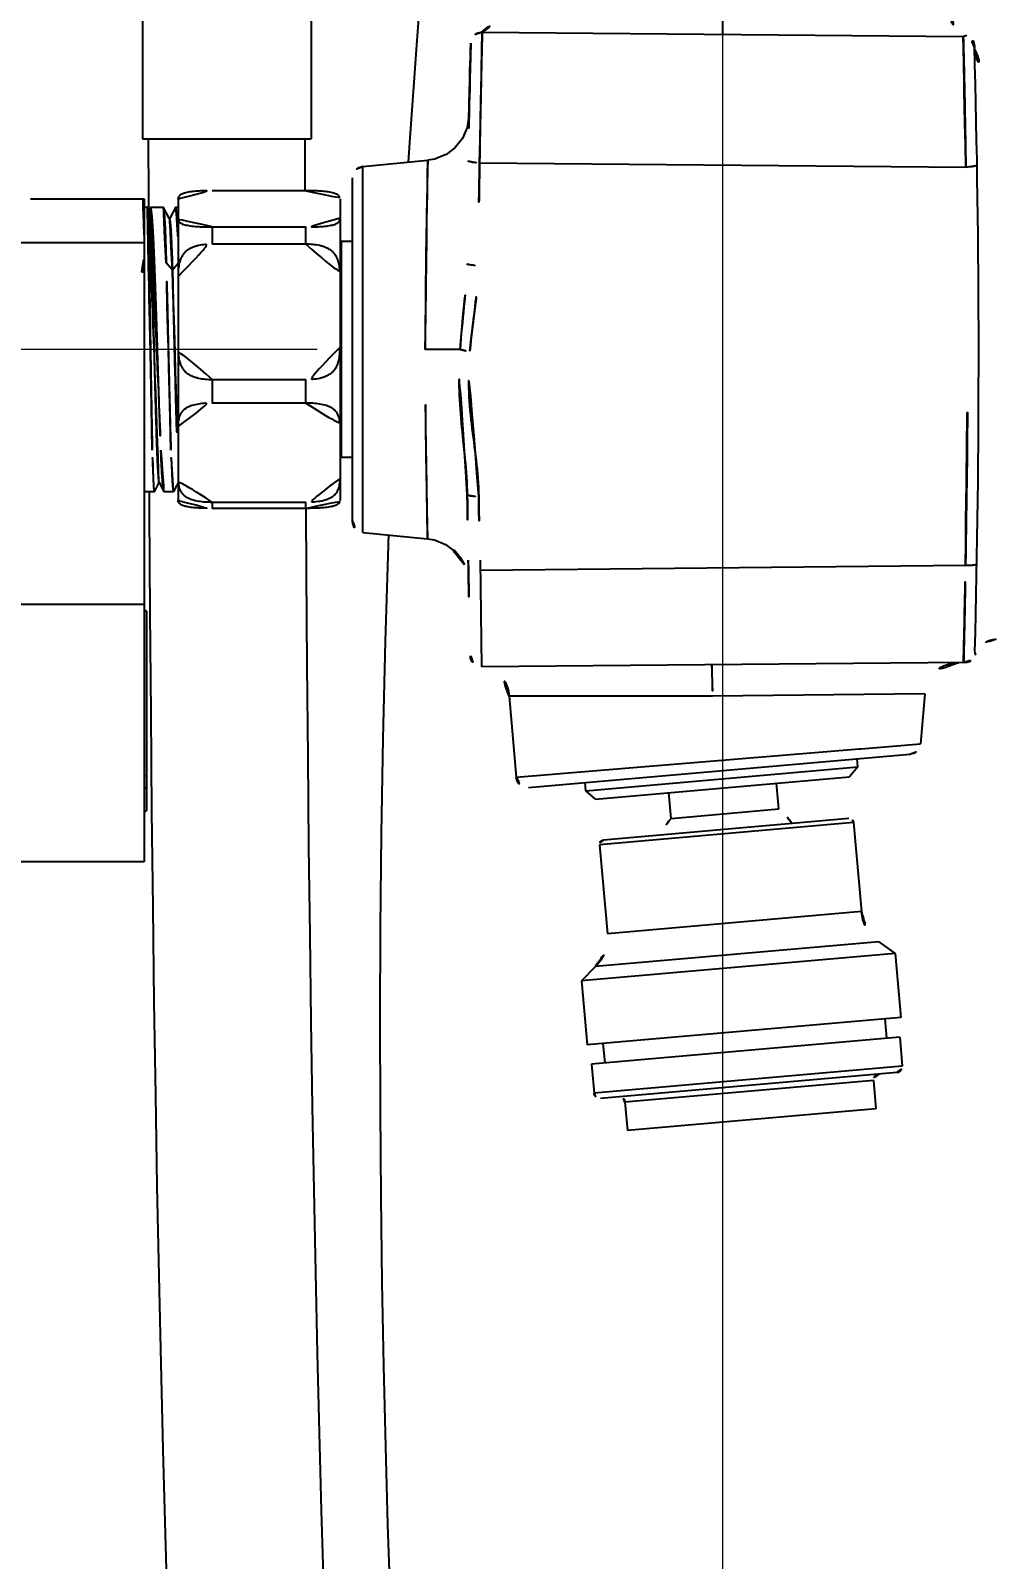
# Model space of a CAD drawing. Extents: x 16296660632 to 16296678915, y -37409619871 to -37409615350.
# Drawn here: x 16296676856.5 to 16296676940.5, y -37409618140.6 to -37409618006.2 of the extents above; entities that cross this region are included whole.
import ezdxf

# ---------------------------------------------------------------- set-up
doc = ezdxf.new("R2010")
doc.units = 0
doc.header["$LTSCALE"] = 10
doc.header["$MEASUREMENT"] = 0
doc.header["$PDMODE"] = 3
doc.header["$PDSIZE"] = -10
doc.layers.get('0').update_dxf_attribs({"linetype": 'CONTINUOUS'})
doc.layers.get('DEFPOINTS').update_dxf_attribs({"linetype": 'CONTINUOUS'})
doc.styles.add('Daelim Dimension', font='')
doc.styles.get('Daelim Dimension').set_extended_font_data('나눔고딕')
doc.dimstyles.new('DEFAULT', dxfattribs={"dimscale": 2, "dimtxt": 2, "dimasz": 2, "dimexe": 0, "dimexo": 2, "dimgap": 1, "dimtad": 1, "dimdec": 1, "dimzin": 9, "dimdsep": 46, "dimtxsty": 'Daelim Dimension', "dimcen": 0.5, "dimclrd": 252, "dimclre": 252, "dimclrt": 3, "dimadec": 1, "dimazin": 0, "dimtfac": 1, "dimtdec": 1, "dimtix": 1, "dimtmove": 0, "dimatfit": 3, "dimfxl": 1, "dimtolj": 1, "dimtzin": 1, "dimlwd": 9, "dimlwe": 9, "dimarcsym": 0})

# ---------------------------------------------------------------- blocks, each defined once
blk = doc.blocks.new('*D2')
at = {"color": 5, "lineweight": 9, "ltscale": 0.5, "transparency": 16777216}
for p, q in [((16296676833.90573, -37409617163.25082), (16296676764.92757, -37409617163.25082)), ((16296676766.92757, -37409618026.25082), (16296676766.92757, -37409617171.25082)), ((16296676881.67395, -37409618034.25082), (16296676764.92757, -37409618034.25082))]:
    blk.add_line(p, q, dxfattribs=at)
at = {"color": 5, "ltscale": 0.5, "transparency": 16777216}
for points in [[(16296676765.59424, -37409617171.25082), (16296676768.26091, -37409617171.25082), (16296676766.92757, -37409617163.25082)], [(16296676765.59424, -37409618026.25082), (16296676768.26091, -37409618026.25082), (16296676766.92757, -37409618034.25082)]]:
    blk.add_solid(points, dxfattribs=at)
at = {"layer": 'DEFPOINTS', "color": 0, "ltscale": 0.5, "transparency": 16777216}
for p in [(16296676766.92757, -37409617163.25082), (16296676837.90573, -37409617163.25082), (16296676885.67395, -37409618034.25082)]:
    blk.add_point(p, dxfattribs=at)
at = {"color": 7, "ltscale": 0.5, "transparency": 16777216, "insert": (16296676754.0406, -37409617598.75082), "char_height": 20, "attachment_point": 5, "rotation": 90, "style": 'Daelim Dimension'}
blk.add_mtext('\\A1;871', dxfattribs=at)
blk = doc.blocks.new('*D5')
at = {"color": 5, "lineweight": 9, "ltscale": 0.5, "transparency": 16777216}
for p, q in [((16296676917.2698, -37409617935.450821), (16296676917.2698, -37409618286.602623)), ((16296676832.869801, -37409618097.254044), (16296676832.869801, -37409618286.602623)), ((16296676840.869801, -37409618284.602623), (16296676909.2698, -37409618284.602623))]:
    blk.add_line(p, q, dxfattribs=at)
at = {"color": 5, "ltscale": 0.5, "transparency": 16777216}
for points in [[(16296676840.869801, -37409618283.269287), (16296676840.869801, -37409618285.935959), (16296676832.869801, -37409618284.602623)], [(16296676909.2698, -37409618283.269287), (16296676909.2698, -37409618285.935959), (16296676917.2698, -37409618284.602623)]]:
    blk.add_solid(points, dxfattribs=at)
at = {"layer": 'DEFPOINTS', "color": 0, "ltscale": 0.5, "transparency": 16777216}
for p in [(16296676917.2698, -37409617931.450821), (16296676832.869801, -37409618093.254044), (16296676917.2698, -37409618284.602623)]:
    blk.add_point(p, dxfattribs=at)
at = {"color": 7, "ltscale": 0.5, "transparency": 16777216, "insert": (16296676875.069799, -37409618271.715637), "char_height": 20, "attachment_point": 5, "style": 'Daelim Dimension'}
blk.add_mtext('\\A1;85', dxfattribs=at)
blk = doc.blocks.new('*D9')
at = {"color": 5, "lineweight": 9, "ltscale": 0.5, "transparency": 16777216}
for p, q in [((16296676832.869801, -37409618034.745796), (16296676832.869801, -37409616769.545937)), ((16296677417.2698, -37409616998.900833), (16296677417.2698, -37409616769.545937)), ((16296677409.2698, -37409616771.545937), (16296676840.869801, -37409616771.545937))]:
    blk.add_line(p, q, dxfattribs=at)
at = {"color": 5, "ltscale": 0.5, "transparency": 16777216}
for points in [[(16296676840.869801, -37409616770.212608), (16296676840.869801, -37409616772.87928), (16296676832.869801, -37409616771.545937)], [(16296677409.2698, -37409616770.212608), (16296677409.2698, -37409616772.87928), (16296677417.2698, -37409616771.545937)]]:
    blk.add_solid(points, dxfattribs=at)
at = {"layer": 'DEFPOINTS', "color": 0, "ltscale": 0.5, "transparency": 16777216}
for p in [(16296676832.869801, -37409616771.545937), (16296677417.2698, -37409617002.900833), (16296676832.869801, -37409618038.745796)]:
    blk.add_point(p, dxfattribs=at)
at = {"color": 7, "ltscale": 0.5, "transparency": 16777216, "insert": (16296677125.069799, -37409616758.658974), "char_height": 20, "attachment_point": 5, "style": 'Daelim Dimension'}
blk.add_mtext('\\A1;584', dxfattribs=at)

msp = doc.modelspace()

# ---------------------------------------------------------------- linework, layer by layer
at = {"ltscale": 0.5}
for p, q in [((16296676866.322769, -37409618001.450821), (16296676866.322769, -37409618015.741676)), ((16296676881.12277, -37409618001.450821), (16296676881.12277, -37409618015.741676)), ((16296676917.278509, -37409618004.554466), (16296676917.273569, -37409618006.554466)), ((16296676896.15667, -37409618006.370216), (16296676938.41046, -37409618006.73896)), ((16296676866.322901, -37409618015.741676), (16296676881.122641, -37409618015.741676)), ((16296676880.61825, -37409618020.295776), (16296676880.616671, -37409618015.741676)), ((16296676894.42535, -37409618015.695572), (16296676893.780729, -37409618016.509438)), ((16296676892.95212, -37409618017.127907), (16296676891.989981, -37409618017.513947)), ((16296676893.78229, -37409618016.50795), (16296676892.950871, -37409618017.128593)), ((16296676885.67395, -37409618018.1707), (16296676891.37561, -37409618017.621696)), ((16296676885.67395, -37409618050.330948), (16296676885.67395, -37409618018.1707)), ((16296676891.99058, -37409618017.513847), (16296676891.377331, -37409618017.621582)), ((16296676891.78203, -37409618017.550491), (16296676891.37734, -37409618017.621536)), ((16296676895.92634, -37409618017.845879), (16296676938.63801, -37409618018.21862)), ((16296676884.7698, -37409618049.334869), (16296676884.7698, -37409618019.166779)), ((16296676856.49436, -37409618021.000816), (16296676866.3514, -37409618021.000816)), ((16296676866.35504, -37409618021.004547), (16296676866.35125, -37409618021.000816)), ((16296676866.469801, -37409618021.225197), (16296676866.354891, -37409618021.004547)), ((16296676866.35504, -37409618021.000816), (16296676866.469801, -37409618021.000816)), ((16296676866.46973, -37409618021.171242), (16296676866.4417, -37409618021.171242)), ((16296676866.469801, -37409618021.000816), (16296676866.469801, -37409618079.249634)), ((16296676869.44137, -37409618021.052231), (16296676869.443439, -37409618020.997658)), ((16296676869.44137, -37409618021.052231), (16296676869.44137, -37409618047.450478)), ((16296676880.6698, -37409618020.295708), (16296676872.44137, -37409618020.295708)), ((16296676883.66773, -37409618020.997612), (16296676883.6698, -37409618021.052231)), ((16296676883.6698, -37409618021.052231), (16296676883.6698, -37409618047.450478)), ((16296676866.469801, -37409618021.750816), (16296676866.832069, -37409618021.750816)), ((16296676866.745819, -37409618021.754753), (16296676866.741711, -37409618021.750816)), ((16296676866.88308, -37409618022.018723), (16296676866.7456, -37409618021.754753)), ((16296676866.98151, -37409618021.777733), (16296676866.86945, -37409618021.992538)), ((16296676866.981501, -37409618021.777733), (16296676867.009501, -37409618021.750816)), ((16296676867.00938, -37409618021.750816), (16296676868.144621, -37409618021.750816)), ((16296676868.155939, -37409618021.761383), (16296676868.14472, -37409618021.750816)), ((16296676868.68527, -37409618022.777039), (16296676868.156031, -37409618021.761383)), ((16296676869.213169, -37409618021.764107), (16296676868.68527, -37409618022.777039)), ((16296676869.213421, -37409618021.764107), (16296676869.22743, -37409618021.750816)), ((16296676869.227501, -37409618021.750816), (16296676869.44137, -37409618021.750816)), ((16296676868.699039, -37409618022.803459), (16296676868.68527, -37409618022.777039)), ((16296676872.44137, -37409618023.478241), (16296676880.6698, -37409618023.478241)), ((16296676872.44137, -37409618023.478241), (16296676872.44137, -37409618024.999268)), ((16296676880.6698, -37409618024.999268), (16296676880.6698, -37409618023.478241)), ((16296676866.469629, -37409618024.88166), (16296676855.01215, -37409618024.88166)), ((16296676880.6698, -37409618024.999268), (16296676872.44137, -37409618024.999268)), ((16296676883.6698, -37409618024.917488), (16296676883.7698, -37409618024.750816)), ((16296676884.7698, -37409618024.750816), (16296676883.7698, -37409618024.750816)), ((16296676883.7698, -37409618024.750816), (16296676883.7698, -37409618043.750816)), ((16296676868.94994, -37409618027.275414), (16296676868.402069, -37409618026.634247)), ((16296676869.44137, -37409618026.699837), (16296676868.949511, -37409618027.27549)), ((16296676866.469801, -37409618027.463387), (16296676866.273861, -37409618027.463387)), ((16296676894.207541, -37409618034.249481), (16296676891.153351, -37409618034.247757)), ((16296676872.44137, -37409618036.876617), (16296676880.6698, -37409618036.876617)), ((16296676872.44137, -37409618036.876617), (16296676872.44137, -37409618038.954376)), ((16296676880.6698, -37409618038.954376), (16296676880.6698, -37409618036.876617)), ((16296676880.6698, -37409618038.954376), (16296676872.44137, -37409618038.954376)), ((16296676883.6698, -37409618043.58416), (16296676883.7698, -37409618043.750816)), ((16296676884.7698, -37409618043.750816), (16296676883.7698, -37409618043.750816)), ((16296676867.3521, -37409618046.750816), (16296676866.469801, -37409618046.750816)), ((16296676867.35972, -37409618046.74321), (16296676867.351839, -37409618046.750816)), ((16296676867.359501, -37409618046.74321), (16296676867.777969, -37409618045.940102)), ((16296676867.764139, -37409618045.913597), (16296676867.777969, -37409618045.940102)), ((16296676867.777969, -37409618045.940102), (16296676868.19096, -37409618046.731987)), ((16296676868.1908, -37409618046.731987), (16296676868.21018, -37409618046.750816)), ((16296676869.043119, -37409618046.750816), (16296676868.20998, -37409618046.750816)), ((16296676869.05735, -37409618046.737549), (16296676869.043289, -37409618046.750816)), ((16296676869.057369, -37409618046.737549), (16296676869.359421, -37409618046.157997)), ((16296676869.359421, -37409618046.157997), (16296676869.44137, -37409618046.000763)), ((16296676869.44137, -37409618047.449417), (16296676869.443609, -37409618047.5047)), ((16296676872.44137, -37409618047.6492), (16296676880.6698, -37409618047.6492)), ((16296676872.44137, -37409618047.6492), (16296676872.44137, -37409618048.20594)), ((16296676880.6698, -37409618048.20594), (16296676872.44137, -37409618048.20594)), ((16296676880.6698, -37409618048.20594), (16296676880.6698, -37409618047.6492)), ((16296676883.6698, -37409618047.449409), (16296676883.667561, -37409618047.504738)), ((16296676885.67395, -37409618050.330948), (16296676891.351151, -37409618050.877602)), ((16296676887.936951, -37409618051.27739), (16296676887.966221, -37409618050.551666)), ((16296676887.92733, -37409618051.575996), (16296676887.936951, -37409618051.27739)), ((16296676893.75914, -37409618051.992973), (16296676894.40213, -37409618052.806396)), ((16296676896.12417, -37409618062.131706), (16296676896.0109, -37409618052.748833)), ((16296676938.612539, -37409618053.239441), (16296676896.02182, -37409618053.652939)), ((16296676843.06897, -37409618056.630753), (16296676866.469801, -37409618056.630753)), ((16296676866.6698, -37409618057.249924), (16296676866.469801, -37409618057.049919)), ((16296676866.6698, -37409618057.249931), (16296676866.6698, -37409618074.749908)), ((16296676938.56547, -37409618061.761337), (16296676896.12417, -37409618062.131706)), ((16296676916.387501, -37409618064.694031), (16296676898.52795, -37409618064.694069)), ((16296676898.52795, -37409618064.694069), (16296676899.152439, -37409618071.832069)), ((16296676898.52795, -37409618064.694069), (16296676899.152439, -37409618071.832069)), ((16296676935.02821, -37409618064.504768), (16296676916.387501, -37409618064.694031)), ((16296676935.02821, -37409618064.504768), (16296676934.64356, -37409618068.901314)), ((16296676935.02821, -37409618064.504768), (16296676934.64356, -37409618068.901314)), ((16296676899.152439, -37409618071.832069), (16296676929.27916, -37409618069.344597)), ((16296676929.27916, -37409618069.344597), (16296676929.45973, -37409618069.329689)), ((16296676929.45973, -37409618069.329689), (16296676934.64356, -37409618068.901314)), ((16296676900.23579, -37409618072.741096), (16296676933.73452, -37409618069.810349)), ((16296676905.25169, -37409618073.018509), (16296676929.16037, -37409618070.926773)), ((16296676929.16037, -37409618070.926773), (16296676928.43314, -37409618071.793449)), ((16296676929.16037, -37409618070.926773), (16296676929.098181, -37409618070.215973)), ((16296676866.6698, -37409618071.634003), (16296676866.469801, -37409618071.775932)), ((16296676905.25169, -37409618073.018509), (16296676905.18951, -37409618072.307709)), ((16296676906.11838, -37409618073.745743), (16296676928.43314, -37409618071.793449)), ((16296676922.205549, -37409618074.617218), (16296676922.007681, -37409618072.355614)), ((16296676866.469801, -37409618072.836594), (16296676866.6698, -37409618072.694656)), ((16296676906.11838, -37409618073.745743), (16296676905.25169, -37409618073.018509)), ((16296676912.741699, -37409618075.445198), (16296676912.543831, -37409618073.183594)), ((16296676866.6698, -37409618074.749924), (16296676866.469801, -37409618074.949921)), ((16296676912.741699, -37409618075.445198), (16296676922.205549, -37409618074.617218)), ((16296676928.78405, -37409618075.804398), (16296676906.46929, -37409618077.756691)), ((16296676928.37665, -37409618075.462547), (16296676906.81114, -37409618077.349289)), ((16296676928.78405, -37409618075.804398), (16296676929.468639, -37409618083.629303)), ((16296676906.46929, -37409618077.756691), (16296676907.153879, -37409618085.581589)), ((16296676866.469801, -37409618079.249924), (16296676843.06743, -37409618079.249924)), ((16296676929.468639, -37409618083.629303), (16296676907.153879, -37409618085.581589)), ((16296676930.9835, -37409618086.28083), (16296676906.122459, -37409618088.455887)), ((16296676930.9835, -37409618086.28083), (16296676932.431259, -37409618087.31427)), ((16296676932.431259, -37409618087.31427), (16296676904.87616, -37409618089.725029)), ((16296676906.122459, -37409618088.455887), (16296676904.87616, -37409618089.725029)), ((16296676932.431259, -37409618087.31427), (16296676932.922819, -37409618092.932808)), ((16296676904.87616, -37409618089.725029), (16296676905.36771, -37409618095.343567)), ((16296676932.922819, -37409618092.932808), (16296676905.36771, -37409618095.343567)), ((16296676931.52519, -37409618093.055077), (16296676931.67487, -37409618094.765907)), ((16296676932.82902, -37409618094.664932), (16296676905.76086, -37409618097.033089)), ((16296676906.765341, -37409618095.221291), (16296676906.91501, -37409618096.932114)), ((16296676932.82902, -37409618094.664932), (16296676933.05262, -37409618097.220642)), ((16296676905.76086, -37409618097.033089), (16296676905.984461, -37409618099.588799)), ((16296676933.05262, -37409618097.220642), (16296676905.984461, -37409618099.588799)), ((16296676932.5825, -37409618097.780907), (16296676906.544729, -37409618100.058922)), ((16296676930.517019, -37409618098.480759), (16296676908.70035, -37409618100.389473)), ((16296676930.517019, -37409618098.480759), (16296676930.73341, -37409618100.954147)), ((16296676908.70035, -37409618100.389473), (16296676908.91675, -37409618102.862862)), ((16296676930.73341, -37409618100.954147), (16296676908.91675, -37409618102.862862))]:
    msp.add_line(p, q, dxfattribs=at)
for points in [[(16296676889.685711, -37409618017.784416), (16296676889.79775, -37409618016.052032), (16296676890.436489, -37409618007.103844), (16296676891.131651, -37409617998.10508), (16296676891.87742, -37409617989.043694), (16296676892.368191, -37409617983.373993)], [(16296676894.993031, -37409618013.724533), (16296676894.838181, -37409618014.745323), (16296676894.42535, -37409618015.695572)], [(16296676866.828859, -37409618015.741676), (16296676866.830879, -37409618020.958389), (16296676866.83206, -37409618021.750282)], [(16296676894.608601, -37409618015.273773), (16296676894.423861, -37409618015.698036), (16296676894.069019, -37409618016.145721)], [(16296676866.90502, -37409618046.752838), (16296676866.912901, -37409618048.501198), (16296676866.967421, -37409618057.409813), (16296676867.03582, -37409618066.179779), (16296676867.118271, -37409618074.806702), (16296676867.214939, -37409618083.284599), (16296676867.32588, -37409618091.602257), (16296676867.451281, -37409618099.761208), (16296676867.591551, -37409618107.769722), (16296676867.747049, -37409618115.631104), (16296676867.91818, -37409618123.344292), (16296676868.105249, -37409618130.904488), (16296676868.30854, -37409618138.303741), (16296676868.528231, -37409618145.531487)], [(16296676882.24139, -37409618142.94828), (16296676882.04328, -37409618136.25576), (16296676881.859091, -37409618129.418922), (16296676881.68866, -37409618122.446114), (16296676881.531771, -37409618115.343613), (16296676881.388161, -37409618108.115242), (16296676881.25754, -37409618100.761971), (16296676881.13958, -37409618093.281487), (16296676881.033979, -37409618085.667824), (16296676880.94051, -37409618077.915009), (16296676880.85914, -37409618070.032494), (16296676880.78977, -37409618062.026237), (16296676880.732269, -37409618053.900513), (16296676880.700649, -37409618048.205757)], [(16296676891.352489, -37409618050.87767), (16296676891.96652, -37409618050.985611), (16296676892.928671, -37409618051.372124), (16296676893.75914, -37409618051.992973)], [(16296676888.09207, -37409618144.116142), (16296676887.879391, -37409618137.484337), (16296676887.68708, -37409618130.623802), (16296676887.519569, -37409618123.538948), (16296676887.381531, -37409618116.236763), (16296676887.277809, -37409618108.725578), (16296676887.213369, -37409618101.01506), (16296676887.1933, -37409618093.116219), (16296676887.222731, -37409618085.041397), (16296676887.30681, -37409618076.804451), (16296676887.4506, -37409618068.420349), (16296676887.65909, -37409618059.90432), (16296676887.93214, -37409618051.426689)]]:
    msp.add_lwpolyline(points, dxfattribs=at)
for centre, radius, start, end in [((16296676895.2698, -37409618004.554466), 2, 293.31149315, 0), ((16296676939.26976, -37409618004.746384), 1.999996, 180, 253.11521065), ((16296676896.147949, -37409618007.370178), 1, 89.50002377, 178.42350406), ((16296677894.7698, -37409618034.854622), 1000, 178.423504064, 179.533575221), ((16296676938.40173, -37409618007.738922), 1, 1.55550651, 89.50002377), ((16296676938.39842, -37409618007.617058), 1.000002, 1.56294095, 73.11531522), ((16296675939.7698, -37409618034.854622), 1000, 358.514022287, 1.562503982), ((16296676941.404881, -37409618007.814636), 2, 181.54632419, 266.99629342), ((16296676885.7698, -37409618019.1661), 1, 95.50000617, 180), ((16296677894.78994, -37409618035.002617), 999.010929, 179.015967856, 179.533575221), ((16296675939.70126, -37409618035.002373), 999.077742, 358.953885517, 0.962610198), ((16296676878.97121, -37409618022.913887), 4.698593, 359.93443021, 2.34236881), ((16296676883.135481, -37409618047.460373), 0.533938, 349.9211618, 355.31309133), ((16296676883.03529, -37409618047.451927), 0.634474, 355.29335222, 358.80129572), ((16296676882.94276, -37409618047.449463), 0.727034, 358.75888489, 0.00349706), ((16296677894.7698, -37409618034.854622), 1000, 180.697243158, 181.025566712), ((16296677894.80312, -37409618035.001839), 999.024116, 180.697243158, 181.017697634), ((16296676885.7698, -37409618049.335548), 1, 180, 264.49999383), ((16296676890.96911, -37409618054.859306), 4, 25.11948251, 84.49999383), ((16296677894.7698, -37409618034.854622), 1000, 181.025566712, 181.507404135), ((16296676941.410469, -37409618061.686707), 2, 93.00370658, 162.03425416), ((16296676896.11545, -37409618061.131752), 1, 181.50740414, 270.49997623), ((16296676938.4338, -37409618060.762444), 1, 270.49997623, 358.5135853), ((16296676938.55674, -37409618060.761383), 1.000003, 270.50052262, 342.03466998), ((16296676895.53937, -37409618064.955544), 3, 5.00013973, 71.14070412), ((16296676938.01675, -37409618064.766243), 2.999994, 90.49921128, 174.99986027), ((16296676933.647329, -37409618068.814163), 1, 275.00210886, 355.00029574), ((16296676900.14867, -37409618071.744911), 1, 185.00013973, 274.99793382), ((16296676917.4391, -37409618080.194069), 7.336232, 35.83425194, 49.47993689), ((16296676917.4391, -37409618080.194069), 7.336232, 35.83425194, 49.47993689), ((16296676918.40414, -37409618080.109627), 7.336232, 140.51991809, 154.16576584), ((16296676918.40414, -37409618080.109627), 7.336232, 140.51991809, 154.16576584), ((16296676928.40942, -37409618075.837173), 0.376057, 5.00013973, 95.00004038), ((16296676906.84391, -37409618077.723923), 0.376057, 95.00004038, 185.00013973), ((16296676933.103201, -37409618083.311317), 3.648443, 185.00013973, 234.47991711), ((16296676903.51932, -37409618085.899567), 3.648443, 315.51998883, 5.00013973), ((16296676931.032221, -37409618098.435677), 0.517165, 95.00004038, 185.00013973), ((16296676932.53742, -37409618097.265717), 0.517165, 275.00004038, 5.00013973), ((16296676906.499649, -37409618099.543716), 0.517165, 185.00013973, 275.00004038), ((16296676908.18516, -37409618100.434547), 0.517165, 5.00013973, 95.00004038)]:
    msp.add_arc(centre, radius, start, end, dxfattribs=at)
for points, knots in [([(16296676895.92634, -37409618017.845879), (16296676895.938129, -37409618017.131599), (16296676895.96258, -37409618015.713287), (16296676896.00156, -37409618013.633583), (16296676896.03524, -37409618011.963081), (16296676896.06164, -37409618010.713318), (16296676896.079981, -37409618009.866783), (16296676896.09705, -37409618009.095207), (16296676896.11252, -37409618008.407547), (16296676896.12604, -37409618007.811653), (16296676896.13595, -37409618007.375687), (16296676896.14266, -37409618007.077873), (16296676896.146749, -37409618006.89431), (16296676896.150169, -37409618006.73806), (16296676896.152861, -37409618006.609642), (16296676896.154739, -37409618006.520081), (16296676896.155689, -37409618006.462791), (16296676896.156481, -37409618006.430183), (16296676896.156231, -37409618006.405602), (16296676896.15782, -37409618006.386124), (16296676896.15568, -37409618006.378738), (16296676896.15667, -37409618006.370216)], [0, 0, 0, 0, 0.1867753423, 0.3708771314, 0.5438376003, 0.623622232, 0.6977030949, 0.7652174541, 0.8254001072, 0.8775414592, 0.9210568088, 0.9394110677, 0.9554271285, 0.9690616939, 0.9802714691, 0.9890181601, 0.9924618201, 0.9952834772, 0.997481478, 0.9990541827, 1, 1, 1, 1]), ([(16296676938.63801, -37409618018.21862), (16296676938.627939, -37409618017.504303), (16296676938.60656, -37409618016.085823), (16296676938.57114, -37409618014.005768), (16296676938.539511, -37409618012.334831), (16296676938.51409, -37409618011.084618), (16296676938.49612, -37409618010.237679), (16296676938.47909, -37409618009.465691), (16296676938.463329, -37409618008.777603), (16296676938.449181, -37409618008.181328), (16296676938.43845, -37409618007.745087), (16296676938.430889, -37409618007.447067), (16296676938.426121, -37409618007.263382), (16296676938.421961, -37409618007.107033), (16296676938.41839, -37409618006.978523), (16296676938.41589, -37409618006.888908), (16296676938.41403, -37409618006.831581), (16296676938.413219, -37409618006.798958), (16296676938.41177, -37409618006.774361), (16296676938.41239, -37409618006.754883), (16296676938.409889, -37409618006.747482), (16296676938.41046, -37409618006.73896)], [0, 0, 0, 0, 0.1867156832, 0.3707769491, 0.5437240746, 0.6235124561, 0.6976027889, 0.7651309132, 0.8253298503, 0.8774881772, 0.9210195692, 0.9393810586, 0.9554036757, 0.9690440975, 0.9802590031, 0.9890100715, 0.9924556521, 0.9952790666, 0.9974786731, 0.9990528438, 1, 1, 1, 1]), ([(16296676938.41046, -37409618006.73896), (16296676938.45071, -37409618006.739311), (16296676938.52178, -37409618006.730072), (16296676938.608789, -37409618006.702072), (16296676938.658751, -37409618006.674889), (16296676938.68368, -37409618006.664581), (16296676938.68886, -37409618006.660156)], [0, 0, 0, 0, 0.4130848523, 0.7283627549, 0.9300563714, 1, 1, 1, 1]), ([(16296676891.153351, -37409618034.250816), (16296676891.15415, -37409618033.170578), (16296676891.161011, -37409618031.051407), (16296676891.1859, -37409618027.974457), (16296676891.221861, -37409618025.137657), (16296676891.258209, -37409618022.974258), (16296676891.288139, -37409618021.444206), (16296676891.308649, -37409618020.474182), (16296676891.327539, -37409618019.636513), (16296676891.344009, -37409618018.940117), (16296676891.35619, -37409618018.44976), (16296676891.364019, -37409618018.135017), (16296676891.36894, -37409618017.952881), (16296676891.371639, -37409618017.8209), (16296676891.376301, -37409618017.703056), (16296676891.37425, -37409618017.674026), (16296676891.3787, -37409618017.615028), (16296676891.37734, -37409618017.621567)], [0, 0, 0, 0, 0.1948588634, 0.3822629993, 0.5550501036, 0.7066086555, 0.7725636561, 0.8310962002, 0.8816324122, 0.9236784194, 0.956820082, 0.9699468224, 0.9807280865, 0.9891424169, 0.9951705419, 0.9987933224, 1, 1, 1, 1]), ([(16296676894.91728, -37409618017.680893), (16296676894.917089, -37409618017.692543), (16296676894.94383, -37409618017.72036), (16296676895.04175, -37409618017.759048), (16296676895.24765, -37409618017.801224), (16296676895.558399, -37409618017.833397), (16296676895.79756, -37409618017.843872), (16296676895.92634, -37409618017.845863)], [0, 0, 0, 0, 0.0335928938, 0.0952102808, 0.3114867903, 0.6286115794, 1, 1, 1, 1]), ([(16296676938.63801, -37409618018.218613), (16296676938.764919, -37409618018.216347), (16296676939.00009, -37409618018.205582), (16296676939.305361, -37409618018.173302), (16296676939.506981, -37409618018.131447), (16296676939.60289, -37409618018.092987), (16296676939.628851, -37409618018.065498), (16296676939.62866, -37409618018.054008)], [0, 0, 0, 0, 0.3725406027, 0.6892735274, 0.9048187553, 0.9662769004, 1, 1, 1, 1]), ([(16296676866.469801, -37409618024.20047), (16296676866.46484, -37409618023.966362), (16296676866.45491, -37409618023.524292), (16296676866.439421, -37409618022.902237), (16296676866.424841, -37409618022.363503), (16296676866.41114, -37409618021.912216), (16296676866.39987, -37409618021.592331), (16296676866.39045, -37409618021.382561), (16296676866.38385, -37409618021.260437), (16296676866.37697, -37409618021.162338), (16296676866.37056, -37409618021.087929), (16296676866.36344, -37409618021.038292), (16296676866.359051, -37409618021.012428), (16296676866.354971, -37409618021.004562)], [0, 0, 0, 0, 0.219576608, 0.4146331075, 0.5834814161, 0.7249369248, 0.8379929441, 0.8836199193, 0.9218552954, 0.9526322521, 0.9759167045, 0.991690091, 1, 1, 1, 1]), ([(16296676869.443541, -37409618020.997658), (16296676869.447849, -37409618020.945892), (16296676869.46619, -37409618020.864891), (16296676869.525, -37409618020.765701), (16296676869.59656, -37409618020.690086), (16296676869.699471, -37409618020.618233), (16296676869.837959, -37409618020.551872), (16296676870.01358, -37409618020.492729), (16296676870.223829, -37409618020.442078), (16296676870.462601, -37409618020.400383), (16296676870.816259, -37409618020.355423), (16296676871.283199, -37409618020.320198), (16296676871.85799, -37409618020.299423), (16296676872.2463, -37409618020.295708), (16296676872.44137, -37409618020.295708)], [0, 0, 0, 0, 0.0478776871, 0.0745956611, 0.1055051347, 0.1430710985, 0.1896479512, 0.2465918088, 0.3135807381, 0.3888006795, 0.469903646, 0.6421010362, 0.8201913701, 1, 1, 1, 1]), ([(16296676880.6698, -37409618020.295708), (16296676880.864861, -37409618020.295708), (16296676881.25316, -37409618020.299423), (16296676881.827921, -37409618020.32019), (16296676882.294849, -37409618020.355423), (16296676882.6485, -37409618020.400383), (16296676882.88727, -37409618020.442062), (16296676883.097521, -37409618020.492706), (16296676883.273149, -37409618020.551857), (16296676883.41165, -37409618020.61821), (16296676883.51458, -37409618020.690063), (16296676883.58614, -37409618020.765663), (16296676883.64497, -37409618020.864853), (16296676883.663309, -37409618020.945847), (16296676883.66762, -37409618020.997612)], [0, 0, 0, 0, 0.1798031367, 0.3578890739, 0.530083411, 0.6111860931, 0.6864066999, 0.7533972466, 0.8103436081, 0.8569234517, 0.8944919676, 0.9254033342, 0.9521222488, 1, 1, 1, 1]), ([(16296676867.180981, -37409618043.089661), (16296676867.157619, -37409618042.119141), (16296676867.11252, -37409618040.011513), (16296676867.05991, -37409618036.695801), (16296676867.010309, -37409618033.75219), (16296676866.9758, -37409618031.367523), (16296676866.947969, -37409618029.645416), (16296676866.920031, -37409618028.020927), (16296676866.894409, -37409618026.528412), (16296676866.87361, -37409618025.381798), (16296676866.855391, -37409618024.553978), (16296676866.842171, -37409618024.008133), (16296676866.829201, -37409618023.516609), (16296676866.816669, -37409618023.082039), (16296676866.80488, -37409618022.706703), (16296676866.793699, -37409618022.392578), (16296676866.784031, -37409618022.169884), (16296676866.775829, -37409618022.023598), (16296676866.770109, -37409618021.938072), (16296676866.76432, -37409618021.868927), (16296676866.758789, -37409618021.816002), (16296676866.752979, -37409618021.779846), (16296676866.748899, -37409618021.760857), (16296676866.745729, -37409618021.754784)], [0, 0, 0, 0, 0.136468275, 0.2963414509, 0.4661551788, 0.5503183243, 0.6315961781, 0.7082677309, 0.7787105945, 0.8414334785, 0.8694766767, 0.8951077554, 0.9181866556, 0.938595113, 0.9562220231, 0.9709755616, 0.9827800195, 0.9875551653, 0.9915719253, 0.9948262394, 0.9973147504, 0.9990362364, 1, 1, 1, 1]), ([(16296676867.76429, -37409618045.913902), (16296676867.757641, -37409618045.901138), (16296676867.747311, -37409618045.864517), (16296676867.73385, -37409618045.796127), (16296676867.72039, -37409618045.700157), (16296676867.70665, -37409618045.577049), (16296676867.692909, -37409618045.426712), (16296676867.67321, -37409618045.173439), (16296676867.64942, -37409618044.793137), (16296676867.62204, -37409618044.263451), (16296676867.594431, -37409618043.639816), (16296676867.56662, -37409618042.92765), (16296676867.539, -37409618042.133141), (16296676867.511681, -37409618041.26384), (16296676867.47397, -37409618039.980392), (16296676867.427191, -37409618038.25618), (16296676867.37302, -37409618036.088333), (16296676867.31901, -37409618033.846626), (16296676867.264721, -37409618031.612892), (16296676867.211081, -37409618029.467812), (16296676867.16559, -37409618027.770729), (16296676867.128229, -37409618026.51403), (16296676867.100981, -37409618025.667137), (16296676867.07378, -37409618024.89563), (16296676867.0467, -37409618024.206123), (16296676867.019739, -37409618023.60405), (16296676866.99305, -37409618023.094147), (16296676866.970329, -37409618022.728889), (16296676866.9517, -37409618022.48613), (16296676866.938709, -37409618022.342056), (16296676866.92561, -37409618022.223984), (16296676866.91264, -37409618022.131844), (16296676866.899599, -37409618022.066093), (16296676866.88957, -37409618022.030853), (16296676866.88316, -37409618022.018532)], [0, 0, 0, 0, 0.0018047506, 0.0047190076, 0.0087630484, 0.0139427634, 0.0202585583, 0.0276929712, 0.0458022671, 0.0680429003, 0.0942103457, 0.1240894156, 0.1574251515, 0.1939108687, 0.2331635227, 0.3184542153, 0.4102263681, 0.5051211414, 0.5996724007, 0.6904459925, 0.774222716, 0.8125826062, 0.8481209189, 0.8804864181, 0.9094000571, 0.9346594712, 0.9560683227, 0.9734352852, 0.9805526166, 0.9866036014, 0.9915730897, 0.9954558329, 0.9982581308, 1, 1, 1, 1]), ([(16296676867.009489, -37409618021.750847), (16296676867.015421, -37409618021.750847), (16296676867.029819, -37409618021.761482), (16296676867.05228, -37409618021.807121), (16296676867.078171, -37409618021.907249), (16296676867.106489, -37409618022.075607), (16296676867.135731, -37409618022.310173), (16296676867.16531, -37409618022.608963), (16296676867.19499, -37409618022.970886), (16296676867.22455, -37409618023.393867), (16296676867.25399, -37409618023.875687), (16296676867.28327, -37409618024.413719), (16296676867.323891, -37409618025.234756), (16296676867.374781, -37409618026.377312), (16296676867.432619, -37409618027.870071), (16296676867.48793, -37409618029.50103), (16296676867.543381, -37409618031.23481), (16296676867.601049, -37409618033.033836), (16296676867.65657, -37409618034.859253), (16296676867.70997, -37409618036.671516), (16296676867.76478, -37409618038.431328), (16296676867.82032, -37409618040.100639), (16296676867.873119, -37409618041.643349), (16296676867.909519, -37409618042.625526), (16296676867.928619, -37409618043.089684)], [0, 0, 0, 0, 0.0008321584, 0.0022241639, 0.0071806294, 0.0151835222, 0.0262417762, 0.0403130907, 0.0573255623, 0.0771952924, 0.0998132364, 0.1250627089, 0.1528062246, 0.2151675015, 0.2855503448, 0.3624355168, 0.4441643707, 0.5289701987, 0.6150147399, 0.7004359383, 0.7833907319, 0.8620800239, 0.9348142426, 1, 1, 1, 1]), ([(16296676868.40134, -37409618026.634171), (16296676868.391041, -37409618026.288986), (16296676868.371309, -37409618025.632843), (16296676868.34148, -37409618024.70401), (16296676868.31193, -37409618023.889038), (16296676868.281469, -37409618023.197853), (16296676868.254419, -37409618022.70311), (16296676868.23214, -37409618022.375267), (16296676868.216921, -37409618022.181976), (16296676868.202021, -37409618022.024849), (16296676868.188061, -37409618021.903778), (16296676868.17388, -37409618021.820107), (16296676868.16362, -37409618021.775833), (16296676868.156, -37409618021.761391)], [0, 0, 0, 0, 0.2121960219, 0.4033677198, 0.5710389121, 0.7133012767, 0.8284897005, 0.8754820834, 0.9152263219, 0.9475989928, 0.9725209189, 0.9899663896, 1, 1, 1, 1]), ([(16296676869.22731, -37409618021.750847), (16296676869.233549, -37409618021.750847), (16296676869.246771, -37409618021.77137), (16296676869.25712, -37409618021.80825), (16296676869.2712, -37409618021.873367), (16296676869.28401, -37409618021.961319), (16296676869.297461, -37409618022.074997), (16296676869.31633, -37409618022.275146), (16296676869.338539, -37409618022.585907), (16296676869.363779, -37409618023.029114), (16296676869.38949, -37409618023.563393), (16296676869.415951, -37409618024.184372), (16296676869.432859, -37409618024.626823), (16296676869.441389, -37409618024.861702)], [0, 0, 0, 0, 0.0059861058, 0.0189355271, 0.0396727509, 0.0683074699, 0.1048416635, 0.1492425731, 0.2613028005, 0.403661126, 0.5751878215, 0.7744898113, 1, 1, 1, 1]), ([(16296676868.949511, -37409618027.27549), (16296676868.93951, -37409618026.960648), (16296676868.92004, -37409618026.361526), (16296676868.889441, -37409618025.512749), (16296676868.858351, -37409618024.767029), (16296676868.827511, -37409618024.134041), (16296676868.800819, -37409618023.680634), (16296676868.778761, -37409618023.379547), (16296676868.76343, -37409618023.201088), (16296676868.7481, -37409618023.054939), (16296676868.73317, -37409618022.941116), (16296676868.718109, -37409618022.860741), (16296676868.70677, -37409618022.817818), (16296676868.699089, -37409618022.803238)], [0, 0, 0, 0, 0.2107940394, 0.4011446687, 0.5683680984, 0.7102524248, 0.8252431874, 0.8723022641, 0.9122749677, 0.9450881223, 0.9706753089, 0.9889732849, 1, 1, 1, 1]), ([(16296676872.44137, -37409618023.478241), (16296676872.237539, -37409618023.478241), (16296676871.83206, -37409618023.474213), (16296676871.23308, -37409618023.451332), (16296676870.74856, -37409618023.412231), (16296676870.385401, -37409618023.361687), (16296676870.145309, -37409618023.315102), (16296676869.93895, -37409618023.25882), (16296676869.77182, -37409618023.193733), (16296676869.64476, -37409618023.121483), (16296676869.554461, -37409618023.044022), (16296676869.495371, -37409618022.963539), (16296676869.45043, -37409618022.857986), (16296676869.44138, -37409618022.774971), (16296676869.44137, -37409618022.72171)], [0, 0, 0, 0, 0.1847754823, 0.3675619431, 0.5433209617, 0.625139554, 0.6998468952, 0.7648922232, 0.818794549, 0.8620322542, 0.8967774458, 0.9258375687, 0.9517173306, 1, 1, 1, 1]), ([(16296676883.6698, -37409618022.72171), (16296676883.66979, -37409618022.774971), (16296676883.66073, -37409618022.857986), (16296676883.615801, -37409618022.963539), (16296676883.556709, -37409618023.044006), (16296676883.46641, -37409618023.121468), (16296676883.339359, -37409618023.193733), (16296676883.17223, -37409618023.25882), (16296676882.96587, -37409618023.315102), (16296676882.72578, -37409618023.361687), (16296676882.36261, -37409618023.412231), (16296676881.87809, -37409618023.451332), (16296676881.279119, -37409618023.474213), (16296676880.873631, -37409618023.478241), (16296676880.6698, -37409618023.478241)], [0, 0, 0, 0, 0.0482826035, 0.0741622208, 0.1032220979, 0.1379668268, 0.1812043158, 0.2351062128, 0.3001511582, 0.3748579556, 0.4566764523, 0.6324356969, 0.8152226296, 1, 1, 1, 1]), ([(16296676869.44137, -37409618027.822647), (16296676869.44138, -37409618027.62558), (16296676869.452129, -37409618027.231293), (16296676869.52005, -37409618026.740669), (16296676869.633329, -37409618026.361328), (16296676869.75596, -37409618026.08918), (16296676869.921709, -37409618025.838943), (16296676870.13028, -37409618025.620697), (16296676870.374451, -37409618025.440758), (16296676870.643881, -37409618025.299149), (16296676870.92947, -37409618025.191711), (16296676871.323351, -37409618025.086807), (16296676871.82939, -37409618025.014511), (16296676872.23737, -37409618024.999268), (16296676872.44137, -37409618024.999268)], [0, 0, 0, 0, 0.1228134297, 0.2456503224, 0.3072292741, 0.3689755266, 0.4309907548, 0.4933615881, 0.556106468, 0.6191673628, 0.6824516585, 0.7458768514, 0.8728699044, 1, 1, 1, 1]), ([(16296676880.6698, -37409618024.999268), (16296676880.873791, -37409618024.999268), (16296676881.281771, -37409618025.014511), (16296676881.787809, -37409618025.086807), (16296676882.18169, -37409618025.191704), (16296676882.467291, -37409618025.299149), (16296676882.736719, -37409618025.44075), (16296676882.98089, -37409618025.620689), (16296676883.189461, -37409618025.838943), (16296676883.355209, -37409618026.08918), (16296676883.47784, -37409618026.361328), (16296676883.59112, -37409618026.740669), (16296676883.65904, -37409618027.2313), (16296676883.66979, -37409618027.62558), (16296676883.6698, -37409618027.822647)], [0, 0, 0, 0, 0.1271288856, 0.2541216594, 0.3175467127, 0.380830974, 0.4438918087, 0.5066370115, 0.569007921, 0.6310232748, 0.6927695464, 0.7543489296, 0.8771863046, 1, 1, 1, 1]), ([(16296676866.273861, -37409618027.463387), (16296676866.32386, -37409618027.180946), (16296676866.40616, -37409618026.613861), (16296676866.455179, -37409618026.042847), (16296676866.46957, -37409618025.757378)], [0, 0, 0, 0, 0.5008708871, 1, 1, 1, 1]), ([(16296676894.802931, -37409618026.714157), (16296676894.802839, -37409618026.725807), (16296676894.82976, -37409618026.753372), (16296676894.927879, -37409618026.791191), (16296676895.133829, -37409618026.831512), (16296676895.444469, -37409618026.860924), (16296676895.683439, -37409618026.869263), (16296676895.812111, -37409618026.870117)], [0, 0, 0, 0, 0.0336055826, 0.095206228, 0.3114212336, 0.6285191784, 1, 1, 1, 1]), ([(16296676868.816601, -37409618043.089684), (16296676868.796749, -37409618042.514397), (16296676868.75778, -37409618041.287163), (16296676868.71175, -37409618039.352074), (16296676868.661921, -37409618037.252151), (16296676868.606461, -37409618035.055267), (16296676868.55442, -37409618032.832253), (16296676868.50844, -37409618030.654984), (16296676868.45657, -37409618028.594116), (16296676868.420401, -37409618027.26693), (16296676868.40134, -37409618026.634171)], [0, 0, 0, 0, 0.1049075202, 0.2237742487, 0.3527722709, 0.487728382, 0.624285611, 0.7580297852, 0.8846268261, 1, 1, 1, 1]), ([(16296676868.948271, -37409618027.275993), (16296676868.97028, -37409618027.969177), (16296676869.01519, -37409618029.430313), (16296676869.07254, -37409618031.69883), (16296676869.1301, -37409618034.083809), (16296676869.194389, -37409618036.47612), (16296676869.25425, -37409618038.767319), (16296676869.3232, -37409618041.329903), (16296676869.388359, -37409618043.116623), (16296676869.44137, -37409618044.196861)], [0, 0, 0, 0, 0.1229097023, 0.259059606, 0.4021502621, 0.5456961529, 0.6831735365, 0.8083305841, 1, 1, 1, 1]), ([(16296676894.207541, -37409618034.249481), (16296676894.294729, -37409618032.99395), (16296676894.571489, -37409618030.489967), (16296676894.792721, -37409618027.97541), (16296676894.802931, -37409618026.714157)], [0, 0, 0, 0, 0.4994589059, 1, 1, 1, 1]), ([(16296676895.076139, -37409618034.397873), (16296676895.188271, -37409618033.141731), (16296676895.542339, -37409618030.645821), (16296676895.801991, -37409618028.130653), (16296676895.812111, -37409618026.870117)], [0, 0, 0, 0, 0.5001119629, 1, 1, 1, 1]), ([(16296676872.44137, -37409618036.876617), (16296676872.23737, -37409618036.876617), (16296676871.82939, -37409618036.861366), (16296676871.32336, -37409618036.789062), (16296676870.92948, -37409618036.684174), (16296676870.643881, -37409618036.576729), (16296676870.374451, -37409618036.435127), (16296676870.13028, -37409618036.255188), (16296676869.921709, -37409618036.036949), (16296676869.75596, -37409618035.786697), (16296676869.633329, -37409618035.514557), (16296676869.52005, -37409618035.135223), (16296676869.452129, -37409618034.644577), (16296676869.44137, -37409618034.250298), (16296676869.44137, -37409618034.05323)], [0, 0, 0, 0, 0.1271288858, 0.2541216598, 0.317546713, 0.3808309744, 0.4438918091, 0.5066370118, 0.5690079212, 0.6310232748, 0.6927695463, 0.7543489294, 0.8771863045, 1, 1, 1, 1]), ([(16296676883.6698, -37409618034.05323), (16296676883.66979, -37409618034.250313), (16296676883.65904, -37409618034.644577), (16296676883.59112, -37409618035.135223), (16296676883.47784, -37409618035.514557), (16296676883.355209, -37409618035.786697), (16296676883.189461, -37409618036.036942), (16296676882.98089, -37409618036.255188), (16296676882.736719, -37409618036.435127), (16296676882.467291, -37409618036.576729), (16296676882.1817, -37409618036.684174), (16296676881.787809, -37409618036.789062), (16296676881.28178, -37409618036.861366), (16296676880.8738, -37409618036.876617), (16296676880.6698, -37409618036.876617)], [0, 0, 0, 0, 0.1228134299, 0.2456503227, 0.3072292744, 0.3689755268, 0.4309907549, 0.493361588, 0.5561064678, 0.6191673625, 0.6824516582, 0.7458768511, 0.8728699042, 1, 1, 1, 1]), ([(16296676894.207541, -37409618034.249481), (16296676894.32687, -37409618034.289932), (16296676894.61694, -37409618034.347183), (16296676894.90863, -37409618034.383499), (16296676895.076139, -37409618034.397873)], [0, 0, 0, 0, 0.428372474, 1, 1, 1, 1]), ([(16296676894.843861, -37409618047.024963), (16296676894.83098, -37409618045.967247), (16296676894.6549, -37409618043.849533), (16296676894.279261, -37409618040.681183), (16296676894.06246, -37409618037.473671), (16296676894.133011, -37409618035.323837), (16296676894.207541, -37409618034.249481)], [0, 0, 0, 0, 0.2477962116, 0.4969676995, 0.7477167389, 1, 1, 1, 1]), ([(16296676895.853001, -37409618047.160591), (16296676895.839979, -37409618046.093353), (16296676895.643169, -37409618043.96212), (16296676895.18079, -37409618040.795219), (16296676894.892559, -37409618037.60006), (16296676894.98144, -37409618035.460938), (16296676895.076139, -37409618034.397873)], [0, 0, 0, 0, 0.2499793531, 0.5000509811, 0.7500314229, 1, 1, 1, 1]), ([(16296676891.352489, -37409618050.877693), (16296676891.35148, -37409618050.770691), (16296676891.337191, -37409618050.34758), (16296676891.31896, -37409618049.411346), (16296676891.28413, -37409618047.892464), (16296676891.246559, -37409618045.849861), (16296676891.208179, -37409618043.36264), (16296676891.164511, -37409618039.44635), (16296676891.151791, -37409618036.369728), (16296676891.15336, -37409618034.250816)], [0, 0, 0, 0, 0.0193064025, 0.0763694733, 0.16894198, 0.2934066279, 0.4449430225, 0.6177208343, 1, 1, 1, 1]), ([(16296676869.44137, -37409618041.021271), (16296676869.44138, -37409618040.876923), (16296676869.452101, -37409618040.586632), (16296676869.52129, -37409618040.225113), (16296676869.635031, -37409618039.947983), (16296676869.75943, -37409618039.747528), (16296676869.92692, -37409618039.564301), (16296676870.135929, -37409618039.405762), (16296676870.37912, -37409618039.275513), (16296676870.74073, -37409618039.137138), (16296676871.22813, -37409618039.028397), (16296676871.830629, -37409618038.965477), (16296676872.237459, -37409618038.954376), (16296676872.44137, -37409618038.954376)], [0, 0, 0, 0, 0.1027505035, 0.2064893544, 0.2598344931, 0.3151817464, 0.3735287842, 0.4355112338, 0.5009986939, 0.5692460964, 0.710560689, 0.8548514808, 1, 1, 1, 1]), ([(16296676880.6698, -37409618038.954376), (16296676880.873711, -37409618038.954376), (16296676881.280531, -37409618038.965477), (16296676881.883011, -37409618039.028389), (16296676882.370399, -37409618039.137131), (16296676882.73201, -37409618039.27549), (16296676882.97521, -37409618039.405739), (16296676883.184219, -37409618039.56427), (16296676883.351709, -37409618039.74749), (16296676883.47612, -37409618039.947929), (16296676883.589861, -37409618040.225052), (16296676883.65906, -37409618040.586578), (16296676883.66979, -37409618040.876862), (16296676883.6698, -37409618041.02121)], [0, 0, 0, 0, 0.1451466873, 0.2894367763, 0.4307509981, 0.4989984562, 0.5644865196, 0.6264694845, 0.684817096, 0.7401646833, 0.7935103648, 0.8972495643, 1, 1, 1, 1]), ([(16296676867.351709, -37409618046.750793), (16296676867.343519, -37409618046.74337), (16296676867.336901, -37409618046.725449), (16296676867.327641, -37409618046.680641), (16296676867.318001, -37409618046.605713), (16296676867.307739, -37409618046.500603), (16296676867.29735, -37409618046.36628), (16296676867.28653, -37409618046.202698), (16296676867.275471, -37409618046.010384), (16296676867.25967, -37409618045.697853), (16296676867.240879, -37409618045.239273), (16296676867.220249, -37409618044.610603), (16296676867.200279, -37409618043.882263), (16296676867.18758, -37409618043.36412), (16296676867.180981, -37409618043.089661)], [0, 0, 0, 0, 0.0034246943, 0.0160970093, 0.0368163896, 0.0656019914, 0.1024116097, 0.147184797, 0.1998132834, 0.2601561273, 0.403407082, 0.5756117147, 0.7752014664, 1, 1, 1, 1]), ([(16296676867.928619, -37409618043.089684), (16296676867.939171, -37409618043.34597), (16296676867.96032, -37409618043.8321), (16296676867.993759, -37409618044.519287), (16296676868.026461, -37409618045.121048), (16296676868.058189, -37409618045.632156), (16296676868.08898, -37409618046.048523), (16296676868.116131, -37409618046.334557), (16296676868.139709, -37409618046.513184), (16296676868.155649, -37409618046.609383), (16296676868.17144, -37409618046.679787), (16296676868.18363, -37409618046.718018), (16296676868.190901, -37409618046.731979)], [0, 0, 0, 0, 0.2104901052, 0.3992866878, 0.5645608547, 0.7050035595, 0.8194965846, 0.9071549736, 0.9407051327, 0.9673488541, 0.987083946, 1, 1, 1, 1]), ([(16296676869.0434, -37409618046.750793), (16296676869.036289, -37409618046.750748), (16296676869.022129, -37409618046.725616), (16296676869.01092, -37409618046.682678), (16296676868.99589, -37409618046.60511), (16296676868.982321, -37409618046.500992), (16296676868.96821, -37409618046.366219), (16296676868.954639, -37409618046.202759), (16296676868.941231, -37409618046.010361), (16296676868.92247, -37409618045.697853), (16296676868.899679, -37409618045.23925), (16296676868.872801, -37409618044.610573), (16296676868.844589, -37409618043.882263), (16296676868.826071, -37409618043.36412), (16296676868.816601, -37409618043.089684)], [0, 0, 0, 0, 0.0057982519, 0.018750662, 0.0395922834, 0.0684061396, 0.1051758558, 0.1498532582, 0.2023377307, 0.2624997034, 0.4053069294, 0.5769720342, 0.7759339255, 1, 1, 1, 1]), ([(16296676872.44137, -37409618047.6492), (16296676872.237459, -37409618047.6492), (16296676871.830641, -37409618047.6381), (16296676871.228161, -37409618047.575188), (16296676870.74077, -37409618047.466454), (16296676870.37916, -37409618047.328087), (16296676870.13596, -37409618047.197853), (16296676869.92695, -37409618047.039307), (16296676869.75946, -37409618046.856087), (16296676869.63505, -37409618046.655647), (16296676869.521311, -37409618046.378532), (16296676869.45211, -37409618046.017014), (16296676869.44138, -37409618045.726723), (16296676869.44137, -37409618045.582367)], [0, 0, 0, 0, 0.1451466871, 0.2894367759, 0.4307509978, 0.498998456, 0.5644865195, 0.6264694846, 0.6848170962, 0.7401646836, 0.7935103651, 0.8972495645, 1, 1, 1, 1]), ([(16296676883.6698, -37409618045.582314), (16296676883.66979, -37409618045.726662), (16296676883.659069, -37409618046.016953), (16296676883.58987, -37409618046.378479), (16296676883.476139, -37409618046.655609), (16296676883.35174, -37409618046.856056), (16296676883.18425, -37409618047.039284), (16296676882.975241, -37409618047.197823), (16296676882.73205, -37409618047.328079), (16296676882.37044, -37409618047.466438), (16296676881.883039, -37409618047.575188), (16296676881.28054, -37409618047.6381), (16296676880.873711, -37409618047.6492), (16296676880.6698, -37409618047.6492)], [0, 0, 0, 0, 0.1027505036, 0.2064893547, 0.2598344933, 0.3151817465, 0.3735287842, 0.4355112336, 0.5009986936, 0.569246096, 0.7105606887, 0.8548514806, 1, 1, 1, 1]), ([(16296676869.443541, -37409618047.50399), (16296676869.447849, -37409618047.555763), (16296676869.46619, -37409618047.636757), (16296676869.525, -37409618047.735947), (16296676869.59656, -37409618047.811546), (16296676869.699471, -37409618047.883423), (16296676869.837959, -37409618047.949783), (16296676870.01358, -37409618048.008919), (16296676870.223829, -37409618048.05957), (16296676870.462601, -37409618048.101257), (16296676870.816259, -37409618048.146233), (16296676871.283199, -37409618048.18145), (16296676871.85799, -37409618048.202232), (16296676872.2463, -37409618048.20594), (16296676872.44137, -37409618048.20594)], [0, 0, 0, 0, 0.0478776871, 0.0745956611, 0.1055051347, 0.1430710985, 0.1896479512, 0.2465918088, 0.3135807381, 0.3888006795, 0.469903646, 0.6421010362, 0.8201913701, 1, 1, 1, 1]), ([(16296676880.6698, -37409618048.20594), (16296676880.864861, -37409618048.20594), (16296676881.25316, -37409618048.202232), (16296676881.827921, -37409618048.181458), (16296676882.294849, -37409618048.146233), (16296676882.6485, -37409618048.101273), (16296676882.88727, -37409618048.059593), (16296676883.097521, -37409618048.008942), (16296676883.273149, -37409618047.949791), (16296676883.41165, -37409618047.883438), (16296676883.51458, -37409618047.811577), (16296676883.58614, -37409618047.735977), (16296676883.64497, -37409618047.636803), (16296676883.663309, -37409618047.555794), (16296676883.66762, -37409618047.504044)], [0, 0, 0, 0, 0.1798031367, 0.3578890739, 0.530083411, 0.6111860932, 0.6864066999, 0.7533972466, 0.8103436081, 0.8569234517, 0.8944919676, 0.9254033342, 0.9521222488, 1, 1, 1, 1]), ([(16296676894.84387, -37409618047.024963), (16296676894.844009, -37409618047.036583), (16296676894.87134, -37409618047.063568), (16296676894.969891, -37409618047.099403), (16296676895.175911, -37409618047.135536), (16296676895.4862, -37409618047.158707), (16296676895.72464, -37409618047.1623), (16296676895.853001, -37409618047.160591)], [0, 0, 0, 0, 0.033646813, 0.0952303281, 0.3113269371, 0.6283486556, 1, 1, 1, 1]), ([(16296676938.612539, -37409618053.239441), (16296676938.73892, -37409618053.241524), (16296676938.973209, -37409618053.238876), (16296676939.27787, -37409618053.217293), (16296676939.479639, -37409618053.182648), (16296676939.576241, -37409618053.147743), (16296676939.602949, -37409618053.121307), (16296676939.603161, -37409618053.109894)], [0, 0, 0, 0, 0.3729167992, 0.6895776876, 0.9049170624, 0.9663024576, 1, 1, 1, 1]), ([(16296676938.44253, -37409618061.762413), (16296676938.44371, -37409618061.74894), (16296676938.44334, -37409618061.738213), (16296676938.44474, -37409618061.71257), (16296676938.445641, -37409618061.666946), (16296676938.44772, -37409618061.598358), (16296676938.449949, -37409618061.51001), (16296676938.452709, -37409618061.402519), (16296676938.455839, -37409618061.275917), (16296676938.460859, -37409618061.069809), (16296676938.468031, -37409618060.766701), (16296676938.47761, -37409618060.350197), (16296676938.48844, -37409618059.865829), (16296676938.50036, -37409618059.317421), (16296676938.513201, -37409618058.709312), (16296676938.531919, -37409618057.793503), (16296676938.556259, -37409618056.539253), (16296676938.58515, -37409618054.931427), (16296676938.603519, -37409618053.814613), (16296676938.612539, -37409618053.239441)], [0, 0, 0, 0, 0.0014500651, 0.0034788873, 0.0092697257, 0.0173603477, 0.0277356565, 0.0403765123, 0.0552560646, 0.0723465038, 0.1130211233, 0.1620780911, 0.219127788, 0.2837218652, 0.3553438071, 0.433429019, 0.6064581329, 0.7973283152, 1, 1, 1, 1]), ([(16296676939.50799, -37409618061.069817), (16296676939.504049, -37409618061.058823), (16296676939.49601, -37409618061.050484), (16296676939.48612, -37409618061.025993), (16296676939.472019, -37409618060.995872), (16296676939.457661, -37409618060.955757), (16296676939.438471, -37409618060.886917), (16296676939.432409, -37409618060.829002), (16296676939.43346, -37409618060.788383)], [0, 0, 0, 0, 0.0529020909, 0.1394967256, 0.2576015064, 0.4046723669, 0.5783611708, 1, 1, 1, 1]), ([(16296676916.316151, -37409618061.955544), (16296676916.320959, -37409618061.955528), (16296676916.32399, -37409618061.980988), (16296676916.331011, -37409618062.012413), (16296676916.33604, -37409618062.080307), (16296676916.342279, -37409618062.166939), (16296676916.3479, -37409618062.279999), (16296676916.353491, -37409618062.4151), (16296676916.358749, -37409618062.572357), (16296676916.36569, -37409618062.821442), (16296676916.373091, -37409618063.175789), (16296676916.379959, -37409618063.643837), (16296676916.38492, -37409618064.156792), (16296676916.38686, -37409618064.511978), (16296676916.387501, -37409618064.694031)], [0, 0, 0, 0, 0.0052674324, 0.0195191745, 0.0429082312, 0.0753274671, 0.1164875011, 0.1660218968, 0.2235523938, 0.2885759985, 0.4387033142, 0.6113440543, 0.8007946846, 1, 1, 1, 1])]:
    msp.add_open_spline(points, degree=3, knots=knots, dxfattribs=at)

# ---------------------------------------------------------------- dimensions: what is measured, and where the dimension line sits
dim = msp.add_linear_dim(base=(16296676832.869801, -37409616771.545937), p1=(16296677417.2698, -37409617002.900833), p2=(16296676832.869801, -37409618038.745796), dimstyle='DEFAULT', override={"dimtxt": 10, "dimasz": 4, "dimexe": 1, "dimdec": 0, "dimclrd": 5, "dimclre": 5, "dimclrt": 7}, dxfattribs=at)
dim.commit()
dim.dimension.update_dxf_attribs({"geometry": '*D9', "text_midpoint": (16296677125.069799, -37409616758.658974)})
dim = msp.add_linear_dim(base=(16296676766.92757, -37409617163.250816), p1=(16296676885.67395, -37409618034.250816), p2=(16296676837.905729, -37409617163.250816), angle=90, text='871', dimstyle='DEFAULT', override={"dimtxt": 10, "dimasz": 4, "dimexe": 1, "dimdec": 0, "dimclrd": 5, "dimclre": 5, "dimclrt": 7}, dxfattribs=at)
dim.commit()
dim.dimension.update_dxf_attribs({"geometry": '*D2', "text_midpoint": (16296676766.92758, -37409617598.750816), "dimtype": 160})
dim = msp.add_linear_dim(base=(16296676917.2698, -37409618284.602623), p1=(16296676832.869801, -37409618093.254044), p2=(16296676917.2698, -37409617931.450821), text='85', dimstyle='DEFAULT', override={"dimtxt": 10, "dimasz": 4, "dimexe": 1, "dimdec": 0, "dimclrd": 5, "dimclre": 5, "dimclrt": 7}, dxfattribs=at)
dim.commit()
dim.dimension.update_dxf_attribs({"geometry": '*D5', "text_midpoint": (16296676875.069799, -37409618271.715637)})

doc.saveas('drawing.dxf')
